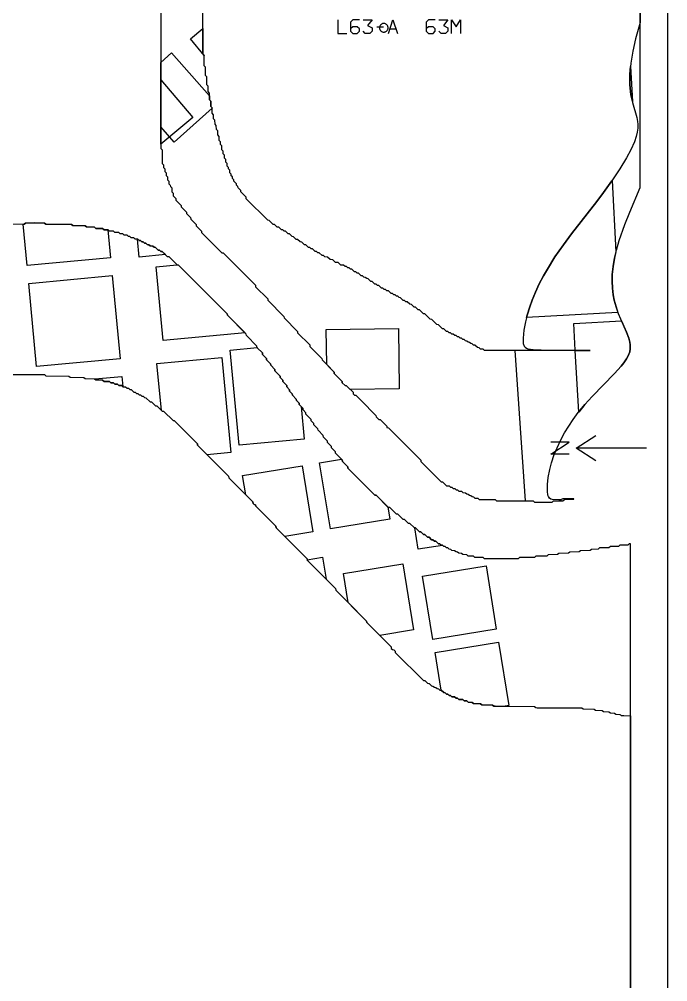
# Model space of a CAD drawing. Header units: millimetres. Extents: x 0 to 1219, y 0 to 1240.
# Drawn here: x 979.7 to 1219.2, y 644.9 to 1000.3 of the extents above; entities that cross this region are included whole.
import ezdxf

# ---------------------------------------------------------------- set-up
doc = ezdxf.new("R2010")
doc.units = ezdxf.units.MM
for name, color, linetype in [('CUT_DOWEL_3.2', 2, 'Continuous'), ('CUT_OUTER', 1, 'Continuous'), ('ENGRAVE_BLDG_BOX', 5, 'Continuous'), ('ENGRAVE_BLDG_FOOTPRINT', 8, 'Continuous'), ('ENGRAVE_NEXT', 3, 'Continuous'), ('ENGRAVE_NORTH', 2, 'Continuous'), ('ENGRAVE_SITE_BOUNDARY', 6, 'Continuous'), ('ENGRAVE_TEXT', 2, 'Continuous'), ('SHEET_EDGE', 7, 'Continuous')]:
    doc.layers.add(name, color=color, linetype=linetype)

msp = doc.modelspace()

# ---------------------------------------------------------------- linework, layer by layer
at = {"layer": 'CUT_DOWEL_3.2'}
msp.add_lwpolyline([(1114.32, 998.7), (1114.11, 998.68), (1113.9, 998.64), (1113.71, 998.58), (1113.52, 998.48), (1113.34, 998.37), (1113.19, 998.23), (1113.05, 998.07), (1112.93, 997.9), (1112.84, 997.71), (1112.77, 997.51), (1112.73, 997.31), (1112.72, 997.1), (1112.73, 996.89), (1112.77, 996.68), (1112.84, 996.48), (1112.93, 996.3), (1113.05, 996.12), (1113.19, 995.97), (1113.34, 995.83), (1113.52, 995.71), (1113.71, 995.62), (1113.9, 995.55), (1114.11, 995.51), (1114.32, 995.5), (1114.53, 995.51), (1114.73, 995.55), (1114.93, 995.62), (1115.12, 995.71), (1115.29, 995.83), (1115.45, 995.97), (1115.59, 996.12), (1115.7, 996.3), (1115.8, 996.48), (1115.86, 996.68), (1115.91, 996.89), (1115.92, 997.1), (1115.91, 997.31), (1115.86, 997.51), (1115.8, 997.71), (1115.7, 997.9), (1115.59, 998.07), (1115.45, 998.23), (1115.29, 998.37), (1115.12, 998.48), (1114.93, 998.58), (1114.73, 998.64), (1114.53, 998.68), (1114.32, 998.7)], close=True, dxfattribs=at)
at = {"layer": 'CUT_OUTER'}
for points in [[(1032, 1025.52), (1032, 952.52), (1032.49, 952.02), (1032.5, 947.02), (1032.99, 946.52), (1033, 945.52), (1033.49, 945.02), (1033.5, 944.02), (1033.99, 943.52), (1034, 942.52), (1034.49, 942.02), (1034.5, 941.02), (1034.99, 940.52), (1035, 939.52), (1035.49, 939.02), (1035.51, 938.49), (1035.99, 938.02), (1036, 936.52), (1036.49, 936.02), (1036.5, 935.02), (1037.49, 934.02), (1037.5, 933.52), (1039.49, 931.52), (1039.51, 931), (1041.48, 929.02), (1041.5, 928.52), (1042.98, 927.02), (1043.01, 926.5), (1044.98, 924.52), (1045.01, 924), (1046.98, 922.02), (1047.01, 921.5), (1054.49, 914.02), (1055.01, 913.98), (1066.97, 902.02), (1067.01, 901.49), (1071.47, 897.02), (1071.51, 896.49), (1077.47, 890.52), (1077.51, 889.99), (1082.47, 885.02), (1082.51, 884.49), (1086.96, 880.02), (1087.01, 879.48), (1091.46, 875.02), (1091.51, 874.48), (1095.96, 870.02), (1095.98, 869.52), (1098.96, 866.52), (1099.01, 865.98), (1100.01, 864.99), (1100.51, 864.96), (1102.96, 862.52), (1102.98, 862.02), (1103.48, 861.52), (1104.01, 861.46), (1106.01, 859.47), (1111.45, 854.02), (1111.51, 853.48), (1112.51, 852.49), (1113.01, 852.46), (1115.46, 850.02), (1115.48, 849.52), (1116.01, 849.46), (1119.01, 846.47), (1127.96, 837.52), (1128.01, 836.98), (1135.48, 829.52), (1136.01, 829.48), (1137.51, 828), (1138.51, 827.98), (1138.97, 827.52), (1139.51, 827.48), (1140.01, 827), (1140.51, 826.98), (1141.01, 826.5), (1141.51, 826.48), (1142.01, 826), (1143.01, 825.98), (1143.51, 825.5), (1144.51, 825.47), (1144.97, 825.02), (1145.51, 824.98), (1146.01, 824.5), (1146.51, 824.48), (1147.01, 824), (1147.51, 823.98), (1148.01, 823.5), (1149.01, 823.48), (1149.51, 823), (1155.51, 822.98), (1156.01, 822.5), (1169.51, 822.48), (1170.01, 822), (1176.51, 822), (1177.01, 822.48), (1180.51, 822.5), (1181.01, 822.98), (1184.54, 823.02), (1184.51, 823.18), (1180.51, 823.16), (1180.14, 823.02), (1180.01, 822.89), (1179.01, 822.81), (1176.51, 822.97), (1176.01, 823.11), (1175.51, 823.46), (1175.15, 824.02), (1174.97, 824.52), (1174.77, 826.02), (1174.81, 828.52), (1175.09, 831.02), (1175.66, 834.02), (1176.31, 836.52), (1177.31, 839.52), (1178.32, 842.02), (1179.73, 845.02), (1181.09, 847.52), (1182.61, 850.02), (1184.3, 852.52), (1186.15, 855.02), (1188.6, 858.02), (1191.28, 861.02), (1199.51, 869.41), (1202.01, 872.16), (1203.01, 873.43), (1204.01, 874.92), (1204.59, 876.02), (1205.14, 877.52), (1205.33, 878.52), (1205.37, 880.02), (1205.24, 881.02), (1204.86, 882.52), (1204.01, 884.73), (1201.81, 889.52), (1200.98, 891.52), (1200.1, 894.02), (1199.43, 896.52), (1199.04, 898.52), (1198.74, 901.02), (1198.64, 903.52), (1198.71, 906.02), (1199.02, 909.02), (1199.54, 912.02), (1200.24, 915.02), (1201.26, 918.52), (1203.39, 924.52), (1205.2, 929.02), (1209.01, 938.12), (1209.01, 938.52), (1209.01, 938.52), (1209.01, 1126.35)], [(1205.5, 6), (1205.5, 806.57), (1205, 806.57), (1204.5, 806.13), (1201.5, 806.06), (1201, 805.62), (1198, 805.55), (1197.5, 805.11), (1194, 805.05), (1193.5, 804.6), (1191, 804.55), (1190.5, 804.1), (1187, 804.05), (1186.5, 803.59), (1183, 803.54), (1182.5, 803.09), (1179, 803.04), (1178.5, 802.59), (1175, 802.54), (1174.5, 802.09), (1170.5, 802.04), (1170, 801.59), (1164.5, 801.54), (1164, 801.09), (1163.5, 801.06), (1152, 801.07), (1151.5, 801.09), (1151, 801.54), (1148, 801.59), (1147.5, 802.04), (1145.5, 802.09), (1145, 802.55), (1143.5, 802.59), (1143, 803.05), (1142, 803.09), (1141.59, 803.5), (1141, 803.58), (1140.5, 804.04), (1139.5, 804.08), (1139.08, 804.5), (1138.5, 804.58), (1138, 805.05), (1137.5, 805.07), (1137, 805.55), (1136.5, 805.57), (1136, 806.05), (1135.5, 806.07), (1135, 806.55), (1134.5, 806.58), (1133.5, 807.54), (1133, 807.57), (1132.5, 808.04), (1132, 808.07), (1131.05, 809), (1130.5, 809.07), (1129.5, 810.04), (1129, 810.07), (1128, 811.04), (1127.5, 811.07), (1126.05, 812.5), (1125.5, 812.56), (1124, 814.04), (1123.5, 814.06), (1122, 815.53), (1121.5, 815.56), (1119.54, 817.5), (1119, 817.56), (1116.54, 820), (1116, 820.06), (1111.54, 824.5), (1111, 824.55), (1101.05, 834.5), (1101.03, 835), (1099.05, 837), (1099, 837.54), (1096.55, 840), (1096.53, 840.5), (1095.05, 842), (1095.03, 842.5), (1093.55, 844), (1093.53, 844.5), (1092.05, 846), (1092, 846.54), (1090.05, 848.5), (1090.03, 849), (1088.55, 850.5), (1088.53, 851), (1087.55, 852), (1087.5, 852.54), (1085.55, 854.5), (1085.53, 855), (1084.55, 856), (1084.53, 856.5), (1083.05, 858), (1083.03, 858.5), (1082.05, 859.5), (1082, 860.04), (1080.56, 861.5), (1080.53, 862), (1079.55, 863), (1079.53, 863.5), (1078.55, 864.5), (1078.53, 865), (1077.06, 866.5), (1077.03, 867), (1076.05, 868), (1076.03, 868.5), (1074.06, 870.5), (1074.03, 871), (1072.56, 872.5), (1072.53, 873), (1071.06, 874.5), (1071.03, 875), (1069.56, 876.5), (1069.5, 877.05), (1067.56, 879), (1067.5, 879.55), (1063.57, 883.5), (1063.5, 884.05), (1056.57, 891), (1056.5, 891.55), (1038.55, 909.5), (1038, 909.57), (1035.04, 912.5), (1034.5, 912.56), (1032.54, 914.5), (1032, 914.55), (1031.5, 915.04), (1031, 915.06), (1030, 916.03), (1029.5, 916.05), (1029, 916.53), (1028, 916.56), (1027.56, 917), (1027, 917.06), (1026.5, 917.53), (1026, 917.55), (1025.5, 918.03), (1025, 918.05), (1024.5, 918.53), (1024, 918.55), (1023.5, 919.03), (1022.5, 919.06), (1022, 919.53), (1021, 919.56), (1020.56, 920), (1020, 920.05), (1019.5, 920.53), (1018.5, 920.55), (1018, 921.03), (1017, 921.05), (1016.5, 921.53), (1015, 921.56), (1014.5, 922.03), (1013, 922.06), (1012.5, 922.53), (1011, 922.55), (1010.5, 923.03), (1008, 923.06), (1007.5, 923.53), (1004.5, 923.56), (1004, 924.03), (999.5, 924.06), (999, 924.53), (989.5, 924.56), (989, 925.03), (985.5, 925.04), (982, 925.03), (981.5, 924.56), (976.5, 924.53)]]:
    msp.add_lwpolyline(points, dxfattribs=at)
at = {"layer": 'ENGRAVE_BLDG_BOX'}
for points in [[(1042.89, 992.97), (1047.5, 996.84), (1047.5, 987.52), (1047.99, 987.02), (1047.99, 986.89), (1042.89, 992.97)], [(1035.94, 987.81), (1049.99, 972.03), (1050, 970.52), (1050.48, 970.02), (1050.5, 968.02), (1050.98, 967.52), (1050.98, 967.42), (1036.95, 954.92), (1032, 960.48), (1032, 984.31), (1035.94, 987.81)], [(1206.15, 969.9), (1205.59, 972.52), (1205.21, 976.02), (1205.15, 978.02), (1205.19, 980.02), (1205.43, 982.76), (1206.15, 969.9)], [(1043.75, 963.93), (1032, 954.08), (1032, 977.94), (1043.75, 963.93)], [(1200.08, 914.35), (1199.54, 912.02), (1199.02, 909.02), (1198.71, 906.02), (1198.64, 903.52), (1198.74, 901.02), (1199.04, 898.52), (1199.43, 896.52), (1200.1, 894.02), (1200.79, 892.04), (1167.06, 890.17), (1167.28, 891.02), (1168.21, 894.02), (1169.12, 896.52), (1170.36, 899.52), (1171.76, 902.52), (1173.31, 905.52), (1174.73, 908.02), (1177.54, 912.52), (1180.67, 917.02), (1183.68, 921.02), (1193.01, 932.93), (1195.51, 936.3), (1198.51, 940.55), (1198.62, 940.71), (1200.08, 914.35)], [(1013.41, 912.23), (982.58, 909.31), (981.14, 924.56), (981.5, 924.56), (982, 925.03), (985.5, 925.04), (989, 925.03), (989.5, 924.56), (999, 924.53), (999.5, 924.06), (1004, 924.03), (1004.5, 923.56), (1007.5, 923.53), (1008, 923.06), (1010.5, 923.03), (1011, 922.55), (1012.44, 922.53), (1013.41, 912.23)], [(1024.04, 912.44), (1023.42, 919.03), (1023.5, 919.03), (1024, 918.55), (1024.5, 918.53), (1025, 918.05), (1025.5, 918.03), (1026, 917.55), (1026.5, 917.53), (1027, 917.06), (1027.56, 917), (1028, 916.56), (1029, 916.53), (1029.5, 916.05), (1030, 916.03), (1031, 915.06), (1031.5, 915.04), (1032, 914.55), (1032.54, 914.5), (1033.7, 913.35), (1024.04, 912.44)], [(1032.88, 881.62), (1030.3, 908.9), (1037.94, 909.62), (1038, 909.57), (1038.55, 909.5), (1056.5, 891.55), (1056.57, 891), (1063.08, 884.47), (1032.88, 881.62)], [(1014.03, 905.67), (1016.94, 874.93), (986.11, 872.02), (983.21, 902.75), (1014.03, 905.67)], [(1184.49, 887.93), (1202.09, 888.91), (1204.01, 884.73), (1204.86, 882.52), (1205.24, 881.02), (1205.37, 880.02), (1205.33, 878.52), (1205.14, 877.52), (1204.59, 876.02), (1204.01, 874.92), (1203.01, 873.43), (1202.01, 872.16), (1199.51, 869.41), (1191.28, 861.02), (1188.6, 858.02), (1186.3, 855.2), (1185.04, 878.02), (1190.54, 878.02), (1185.03, 878.07), (1184.49, 887.93)], [(1093.1, 885.72), (1119.7, 886.03), (1119.96, 863.77), (1101.91, 863.57), (1100.51, 864.96), (1100.01, 864.99), (1099.01, 865.98), (1098.96, 866.52), (1095.98, 869.52), (1095.96, 870.02), (1093.25, 872.74), (1093.1, 885.72)], [(1084.9, 845.27), (1060.91, 843), (1057.59, 878.14), (1067.55, 879.09), (1067.56, 879), (1069.5, 877.05), (1069.56, 876.5), (1071.03, 875), (1071.06, 874.5), (1072.53, 873), (1072.56, 872.5), (1074.03, 871), (1074.06, 870.5), (1076.03, 868.5), (1076.05, 868), (1077.03, 867), (1077.06, 866.5), (1078.53, 865), (1078.55, 864.5), (1079.53, 863.5), (1079.55, 863), (1080.53, 862), (1080.56, 861.5), (1082, 860.04), (1082.05, 859.5), (1083.03, 858.5), (1083.05, 858), (1083.76, 857.28), (1084.9, 845.27)], [(1030.56, 873.15), (1054.54, 875.42), (1057.87, 840.28), (1049.11, 839.45), (1045.57, 843), (1045.5, 843.55), (1037.05, 852), (1036.5, 852.07), (1033.05, 855.5), (1032.5, 855.57), (1032.19, 855.87), (1030.56, 873.15)], [(1017.56, 868.41), (1017.91, 864.64), (1017.5, 865.03), (1016.5, 865.06), (1016, 865.53), (1015, 865.56), (1014.5, 866.03), (1013.5, 866.06), (1013, 866.53), (1011, 866.57), (1010.5, 867.03), (1008, 867.07), (1007.58, 867.46), (1017.56, 868.41)], [(1062.21, 831.79), (1084.17, 835.36), (1088.13, 810.97), (1077.78, 809.28), (1074.56, 812.5), (1074.5, 813.05), (1067.06, 820.5), (1067, 821.04), (1066.5, 821.08), (1066.08, 821.5), (1066, 822.05), (1063.36, 824.7), (1062.21, 831.79)], [(1116.57, 815.73), (1094.6, 812.16), (1090.64, 836.55), (1098.69, 837.85), (1099, 837.54), (1099.05, 837), (1101.03, 835), (1101.05, 834.5), (1111, 824.55), (1111.54, 824.5), (1115.84, 820.22), (1116.57, 815.73)], [(1127.06, 804.58), (1125.76, 812.53), (1126.05, 812.5), (1127.5, 811.07), (1128, 811.04), (1129, 810.07), (1129.5, 810.04), (1130.5, 809.07), (1131.05, 809), (1132, 808.07), (1132.5, 808.04), (1133, 807.57), (1133.5, 807.54), (1134.5, 806.58), (1135, 806.55), (1135.5, 806.07), (1136, 806.05), (1136.01, 806.03), (1127.06, 804.58)], [(1091.74, 801.62), (1093.07, 793.49), (1086.06, 800.5), (1086.04, 800.69), (1091.74, 801.62)], [(1099.39, 795.61), (1121.35, 799.17), (1125.31, 774.79), (1112.82, 772.75), (1108.08, 777.5), (1108, 778.06), (1101.12, 784.94), (1099.39, 795.61)], [(1132.47, 771.29), (1128.66, 794.7), (1152.08, 798.5), (1155.88, 775.1), (1132.47, 771.29)], [(1133.25, 766.5), (1156.66, 770.3), (1160.47, 746.9), (1158.57, 746.59), (1155.5, 746.6), (1155, 746.64), (1154.5, 747.06), (1150.5, 747.14), (1150, 747.57), (1147.5, 747.65), (1147, 748.07), (1145.5, 748.15), (1145, 748.58), (1144, 748.64), (1143.5, 749.07), (1142, 749.16), (1141.5, 749.59), (1141, 749.63), (1140.5, 750.08), (1139.5, 750.15), (1139, 750.59), (1138.5, 750.64), (1138, 751.09), (1137.5, 751.14), (1137, 751.59), (1136.5, 751.64), (1135.51, 752.56), (1133.25, 766.5)]]:
    msp.add_lwpolyline(points, close=True, dxfattribs=at)
at = {"layer": 'ENGRAVE_BLDG_FOOTPRINT'}
for points in [[(1042.89, 992.97), (1047.5, 996.84), (1047.5, 987.52), (1047.99, 987.02), (1047.99, 986.89), (1042.89, 992.97)], [(1036.95, 954.92), (1032, 960.48), (1032, 984.31), (1035.94, 987.81), (1049.99, 972.03), (1050, 970.52), (1050.48, 970.02), (1050.5, 968.02), (1050.98, 967.52), (1050.98, 967.42), (1036.95, 954.92)], [(1206.15, 969.9), (1205.59, 972.52), (1205.21, 976.02), (1205.15, 978.02), (1205.19, 980.02), (1205.43, 982.76), (1206.15, 969.9)], [(1043.75, 963.93), (1032, 954.08), (1032, 977.94), (1043.75, 963.93)], [(1200.08, 914.35), (1199.54, 912.02), (1199.02, 909.02), (1198.71, 906.02), (1198.64, 903.52), (1198.74, 901.02), (1199.04, 898.52), (1199.43, 896.52), (1200.1, 894.02), (1200.79, 892.04), (1167.06, 890.17), (1167.28, 891.02), (1168.21, 894.02), (1169.12, 896.52), (1170.36, 899.52), (1171.76, 902.52), (1173.31, 905.52), (1174.73, 908.02), (1177.54, 912.52), (1180.67, 917.02), (1183.68, 921.02), (1193.01, 932.93), (1195.51, 936.3), (1198.51, 940.55), (1198.62, 940.71), (1200.08, 914.35)], [(1013.41, 912.23), (982.58, 909.31), (981.14, 924.56), (981.5, 924.56), (982, 925.03), (985.5, 925.04), (989, 925.03), (989.5, 924.56), (999, 924.53), (999.5, 924.06), (1004, 924.03), (1004.5, 923.56), (1007.5, 923.53), (1008, 923.06), (1010.5, 923.03), (1011, 922.55), (1012.44, 922.53), (1013.41, 912.23)], [(1023.42, 919.03), (1023.5, 919.03), (1024, 918.55), (1024.5, 918.53), (1025, 918.05), (1025.5, 918.03), (1026, 917.55), (1026.5, 917.53), (1027, 917.06), (1027.56, 917), (1028, 916.56), (1029, 916.53), (1029.5, 916.05), (1030, 916.03), (1031, 915.06), (1031.5, 915.04), (1032, 914.55), (1032.54, 914.5), (1033.7, 913.35), (1024.04, 912.44), (1023.42, 919.03)], [(1032.88, 881.62), (1030.3, 908.9), (1037.94, 909.62), (1038, 909.57), (1038.55, 909.5), (1056.5, 891.55), (1056.57, 891), (1063.08, 884.47), (1032.88, 881.62)], [(1014.03, 905.67), (1016.94, 874.93), (986.11, 872.02), (983.21, 902.75), (1014.03, 905.67)], [(1202.09, 888.91), (1204.01, 884.73), (1204.86, 882.52), (1205.24, 881.02), (1205.37, 880.02), (1205.33, 878.52), (1205.14, 877.52), (1204.59, 876.02), (1204.01, 874.92), (1203.01, 873.43), (1202.01, 872.16), (1199.51, 869.41), (1191.28, 861.02), (1188.6, 858.02), (1186.3, 855.2), (1185.04, 878.02), (1190.54, 878.02), (1185.03, 878.07), (1184.49, 887.93), (1202.09, 888.91)], [(1101.91, 863.57), (1100.51, 864.96), (1100.01, 864.99), (1099.01, 865.98), (1098.96, 866.52), (1095.98, 869.52), (1095.96, 870.02), (1093.25, 872.74), (1093.1, 885.72), (1119.7, 886.03), (1119.96, 863.77), (1101.91, 863.57)], [(1084.9, 845.27), (1060.91, 843), (1057.59, 878.14), (1067.55, 879.09), (1067.56, 879), (1069.5, 877.05), (1069.56, 876.5), (1071.03, 875), (1071.06, 874.5), (1072.53, 873), (1072.56, 872.5), (1074.03, 871), (1074.06, 870.5), (1076.03, 868.5), (1076.05, 868), (1077.03, 867), (1077.06, 866.5), (1078.53, 865), (1078.55, 864.5), (1079.53, 863.5), (1079.55, 863), (1080.53, 862), (1080.56, 861.5), (1082, 860.04), (1082.05, 859.5), (1083.03, 858.5), (1083.05, 858), (1083.76, 857.28), (1084.9, 845.27)], [(1030.56, 873.15), (1054.54, 875.42), (1057.87, 840.28), (1049.11, 839.45), (1045.57, 843), (1045.5, 843.55), (1037.05, 852), (1036.5, 852.07), (1033.05, 855.5), (1032.5, 855.57), (1032.19, 855.87), (1030.56, 873.15)], [(1017.56, 868.41), (1017.91, 864.64), (1017.5, 865.03), (1016.5, 865.06), (1016, 865.53), (1015, 865.56), (1014.5, 866.03), (1013.5, 866.06), (1013, 866.53), (1011, 866.57), (1010.5, 867.03), (1008, 867.07), (1007.58, 867.46), (1017.56, 868.41)], [(1084.17, 835.36), (1088.13, 810.97), (1077.78, 809.28), (1074.56, 812.5), (1074.5, 813.05), (1067.06, 820.5), (1067, 821.04), (1066.5, 821.08), (1066.08, 821.5), (1066, 822.05), (1063.36, 824.7), (1062.21, 831.79), (1084.17, 835.36)], [(1098.69, 837.85), (1099, 837.54), (1099.05, 837), (1101.03, 835), (1101.05, 834.5), (1111, 824.55), (1111.54, 824.5), (1115.84, 820.22), (1116.57, 815.73), (1094.6, 812.16), (1090.64, 836.55), (1098.69, 837.85)], [(1127.06, 804.58), (1125.76, 812.53), (1126.05, 812.5), (1127.5, 811.07), (1128, 811.04), (1129, 810.07), (1129.5, 810.04), (1130.5, 809.07), (1131.05, 809), (1132, 808.07), (1132.5, 808.04), (1133, 807.57), (1133.5, 807.54), (1134.5, 806.58), (1135, 806.55), (1135.5, 806.07), (1136, 806.05), (1136.01, 806.03), (1127.06, 804.58)], [(1091.74, 801.62), (1093.07, 793.49), (1086.06, 800.5), (1086.04, 800.69), (1091.74, 801.62)], [(1121.35, 799.17), (1125.31, 774.79), (1112.82, 772.75), (1108.08, 777.5), (1108, 778.06), (1101.12, 784.94), (1099.39, 795.61), (1121.35, 799.17)], [(1152.08, 798.5), (1155.88, 775.1), (1132.47, 771.29), (1128.66, 794.7), (1152.08, 798.5)], [(1156.66, 770.3), (1160.47, 746.9), (1158.57, 746.59), (1155.5, 746.6), (1155, 746.64), (1154.5, 747.06), (1150.5, 747.14), (1150, 747.57), (1147.5, 747.65), (1147, 748.07), (1145.5, 748.15), (1145, 748.58), (1144, 748.64), (1143.5, 749.07), (1142, 749.16), (1141.5, 749.59), (1141, 749.63), (1140.5, 750.08), (1139.5, 750.15), (1139, 750.59), (1138.5, 750.64), (1138, 751.09), (1137.5, 751.14), (1137, 751.59), (1136.5, 751.64), (1135.51, 752.56), (1133.25, 766.5), (1156.66, 770.3)]]:
    msp.add_lwpolyline(points, close=True, dxfattribs=at)
at = {"layer": 'ENGRAVE_NEXT'}
for points in [[(1209.01, 1101.45), (1209.01, 999.02), (1207.33, 993.02), (1207.33, 993.02), (1206.29, 988.52), (1205.54, 984.02), (1205.19, 980.02), (1205.15, 978.02), (1205.21, 976.02), (1205.59, 972.52), (1206.23, 969.52), (1207.77, 964.02), (1208.05, 962.52), (1208.14, 961.52), (1208.12, 960.02), (1207.93, 958.52), (1207.57, 957.02), (1206.9, 955.02), (1205.56, 952.02), (1204.01, 949.15), (1201.51, 945.06), (1198.51, 940.55), (1195.51, 936.3), (1193.01, 932.93), (1183.68, 921.02), (1180.67, 917.02), (1177.54, 912.52), (1174.73, 908.02), (1173.31, 905.52), (1171.76, 902.52), (1170.36, 899.52), (1169.12, 896.52), (1168.21, 894.02), (1167.28, 891.02), (1166.64, 888.52), (1166.07, 885.52), (1165.77, 882.52), (1165.86, 880.52), (1166.19, 879.52), (1166.51, 879.13), (1167.01, 878.81), (1167.51, 878.62), (1169.51, 878.32), (1172.51, 878.18), (1190.54, 878.02), (1151.51, 878), (1151.01, 878.48), (1150.01, 878.5), (1149.51, 878.98), (1148.97, 879.02), (1148.01, 879.96), (1147.51, 879.99), (1147.01, 880.47), (1146.51, 880.49), (1146.01, 880.97), (1145.51, 880.99), (1145.01, 881.46), (1144.51, 881.49), (1144.01, 881.96), (1143.51, 881.99), (1143.01, 882.46), (1142.51, 882.49), (1142.01, 882.96), (1141.51, 882.99), (1141.01, 883.46), (1140.51, 883.49), (1140.01, 883.96), (1139.46, 884.02), (1139.01, 884.47), (1138.51, 884.49), (1138.01, 884.97), (1137.51, 884.99), (1136.51, 885.96), (1135.97, 886.02), (1134.51, 887.46), (1133.97, 887.52), (1132.01, 889.45), (1131.46, 889.52), (1129.51, 891.45), (1129.01, 891.48), (1127.51, 892.95), (1127.01, 892.98), (1126.01, 893.95), (1125.51, 893.98), (1124.51, 894.95), (1123.96, 895.02), (1123.01, 895.95), (1122.51, 895.98), (1122.01, 896.46), (1121.51, 896.48), (1120.51, 897.45), (1120.01, 897.48), (1119.51, 897.96), (1119.01, 897.98), (1118.51, 898.46), (1118.01, 898.48), (1117.51, 898.96), (1117.01, 898.99), (1116.01, 899.96), (1115.51, 899.98), (1115.01, 900.46), (1114.51, 900.48), (1114.01, 900.97), (1113.51, 900.99), (1112.51, 901.96), (1112.01, 901.98), (1111.51, 902.47), (1111.01, 902.49), (1110.01, 903.46), (1109.51, 903.49), (1108.51, 904.46), (1108.01, 904.48), (1107.51, 904.97), (1107.01, 904.99), (1106.51, 905.47), (1106.01, 905.49), (1105.01, 906.46), (1104.51, 906.49), (1104.01, 906.97), (1103.51, 906.99), (1102.51, 907.96), (1102.01, 907.99), (1101.51, 908.47), (1101.01, 908.49), (1100.51, 908.97), (1100.01, 908.99), (1099.51, 909.47), (1098.51, 909.49), (1097.51, 910.47), (1096.51, 910.49), (1095.51, 911.47), (1094.51, 911.5), (1093.51, 912.47), (1092.51, 912.5), (1092.01, 912.98), (1091.51, 913), (1090.51, 913.98), (1090.01, 913.99), (1089.51, 914.48), (1088.98, 914.52), (1088.01, 915.48), (1087.51, 915.49), (1087.01, 915.98), (1086.51, 916), (1085.51, 916.98), (1085.01, 917), (1084.01, 917.98), (1083.48, 918.02), (1082.51, 918.98), (1082.01, 919), (1081.01, 919.98), (1080.51, 920), (1079.51, 920.98), (1079.01, 921), (1078.01, 921.98), (1077.51, 922), (1077.01, 922.49), (1076.51, 922.5), (1075.51, 923.49), (1074.99, 923.52), (1074.01, 924.49), (1073.51, 924.5), (1072.01, 925.99), (1071.49, 926.02), (1063.51, 934), (1063.48, 934.52), (1061.5, 936.52), (1061.48, 937.02), (1060.5, 938.02), (1060.48, 938.52), (1059.99, 939.02), (1059.98, 939.52), (1059, 940.52), (1058.99, 941.02), (1058.5, 941.52), (1058.48, 942.02), (1058.01, 942.49), (1057.99, 943.02), (1057.5, 943.52), (1057.48, 944.52), (1057.01, 944.99), (1056.98, 945.52), (1056.5, 946.02), (1056.48, 947.02), (1056, 947.52), (1055.98, 948.52), (1055.5, 949.02), (1055.48, 950.02), (1055, 950.52), (1054.98, 951.52), (1054.5, 952.02), (1054.48, 953.52), (1054, 954.02), (1053.98, 955.02), (1053.5, 955.52), (1053.48, 957.02), (1053, 957.52), (1052.98, 959.02), (1052.5, 959.52), (1052.48, 961.02), (1052, 961.52), (1051.98, 963.02), (1051.5, 963.52), (1051.48, 965.02), (1051, 965.52), (1050.98, 967.52), (1050.5, 968.02), (1050.48, 970.02), (1050, 970.52), (1049.98, 973.02), (1049.5, 973.52), (1049.48, 975.52), (1049, 976.02), (1048.98, 979.02), (1048.5, 979.52), (1048.49, 982.52), (1048, 983.02), (1047.99, 987.02), (1047.5, 987.52), (1047.5, 1012.02)], [(896, 869.04), (989, 869.04), (989.5, 868.58), (998, 868.54), (998.5, 868.08), (1003.5, 868.04), (1004, 867.58), (1007.5, 867.54), (1008, 867.07), (1010.5, 867.03), (1011, 866.57), (1013, 866.53), (1013.5, 866.06), (1014.5, 866.03), (1015, 865.56), (1016, 865.53), (1016.5, 865.06), (1017.5, 865.03), (1018, 864.56), (1019, 864.53), (1019.5, 864.06), (1020.05, 864), (1020.5, 863.56), (1021, 863.54), (1022, 862.57), (1022.5, 862.54), (1023, 862.06), (1023.5, 862.04), (1024, 861.56), (1024.5, 861.54), (1025, 861.06), (1025.5, 861.04), (1026, 860.56), (1026.5, 860.53), (1028, 859.06), (1028.55, 859), (1030, 857.56), (1030.55, 857.5), (1032.5, 855.57), (1033.05, 855.5), (1036.5, 852.07), (1037.05, 852), (1045.5, 843.55), (1045.57, 843), (1057, 831.55), (1057.07, 831), (1066, 822.05), (1066.08, 821.5), (1066.5, 821.08), (1067, 821.04), (1067.06, 820.5), (1074.5, 813.05), (1074.56, 812.5), (1086, 801.05), (1086.06, 800.5), (1096.5, 790.05), (1096.57, 789.5), (1108, 778.06), (1108.08, 777.5), (1117, 768.57), (1117.11, 768), (1117.5, 767.61), (1118.06, 767.5), (1118.55, 767), (1118.59, 766.5), (1129, 756.14), (1129.5, 756.08), (1130.5, 755.13), (1131, 755.08), (1131.11, 755), (1132, 754.14), (1132.5, 754.08), (1133, 753.63), (1133.5, 753.58), (1134, 753.13), (1134.5, 753.08), (1135, 752.62), (1135.5, 752.58), (1136.5, 751.64), (1137, 751.59), (1137.5, 751.14), (1138, 751.09), (1138.5, 750.64), (1139, 750.59), (1139.5, 750.15), (1140.5, 750.08), (1141, 749.63), (1141.5, 749.59), (1142, 749.16), (1143.5, 749.07), (1144, 748.64), (1145, 748.58), (1145.5, 748.15), (1147, 748.07), (1147.5, 747.65), (1150, 747.57), (1150.5, 747.14), (1154.5, 747.06), (1155, 746.64), (1155.5, 746.6), (1170, 746.56), (1170.5, 746.12), (1171, 746.09), (1187.5, 746.06), (1188, 745.63), (1192, 745.57), (1192.5, 745.14), (1195, 745.07), (1195.5, 744.65), (1197.5, 744.58), (1198, 744.17), (1199.5, 744.09), (1200, 743.69), (1201.5, 743.61), (1201.72, 743.5), (1202, 743.23), (1203, 743.15), (1205.5, 743.14), (1205.5, 276.94)]]:
    msp.add_lwpolyline(points, dxfattribs=at)
at = {"layer": 'ENGRAVE_NORTH'}
for points in [[(1192.67, 837.21), (1185.39, 841.89), (1192.67, 846.57)], [(1182.79, 839.64), (1176.03, 839.64), (1182.79, 844.15), (1176.03, 844.15)], [(1211.39, 841.89), (1185.39, 841.89)]]:
    msp.add_lwpolyline(points, dxfattribs=at)
at = {"layer": 'ENGRAVE_SITE_BOUNDARY'}
msp.add_lwpolyline([(1162.76, 878), (1166.55, 822.48)], dxfattribs=at)
at = {"layer": 'ENGRAVE_TEXT'}
for points in [[(1097.35, 1000.01), (1097.35, 995.01), (1100.68, 995.01)], [(1105.35, 1000.01), (1102.85, 1000.01), (1102.01, 999.17), (1102.01, 995.84), (1102.85, 995.01), (1104.51, 995.01), (1105.35, 995.84), (1105.35, 996.67), (1104.51, 997.51), (1102.85, 997.51), (1102.01, 996.67)], [(1106.68, 1000.01), (1110.01, 1000.01), (1108.35, 997.92), (1110.01, 997.09), (1110.01, 995.84), (1109.18, 995.01), (1107.51, 995.01), (1106.68, 995.84)], [(1116.01, 995.01), (1117.68, 1000.01), (1119.35, 995.01)], [(1133.35, 1000.01), (1130.85, 1000.01), (1130.01, 999.17), (1130.01, 995.84), (1130.85, 995.01), (1132.51, 995.01), (1133.35, 995.84), (1133.35, 996.67), (1132.51, 997.51), (1130.85, 997.51), (1130.01, 996.67)], [(1134.68, 1000.01), (1138.01, 1000.01), (1136.35, 997.92), (1138.01, 997.09), (1138.01, 995.84), (1137.18, 995.01), (1135.51, 995.01), (1134.68, 995.84)], [(1139.35, 995.01), (1139.35, 1000.01), (1141.01, 997.51), (1142.68, 1000.01), (1142.68, 995.01)], [(1111.76, 997.51), (1114.26, 997.51)], [(1116.6, 996.67), (1118.76, 996.67)]]:
    msp.add_lwpolyline(points, dxfattribs=at)
at = {"layer": 'SHEET_EDGE'}
msp.add_lwpolyline([(0, 0), (1219.2, 0), (1219.2, 1219.2), (0, 1219.2)], close=True, dxfattribs=at)

doc.saveas('drawing.dxf')
